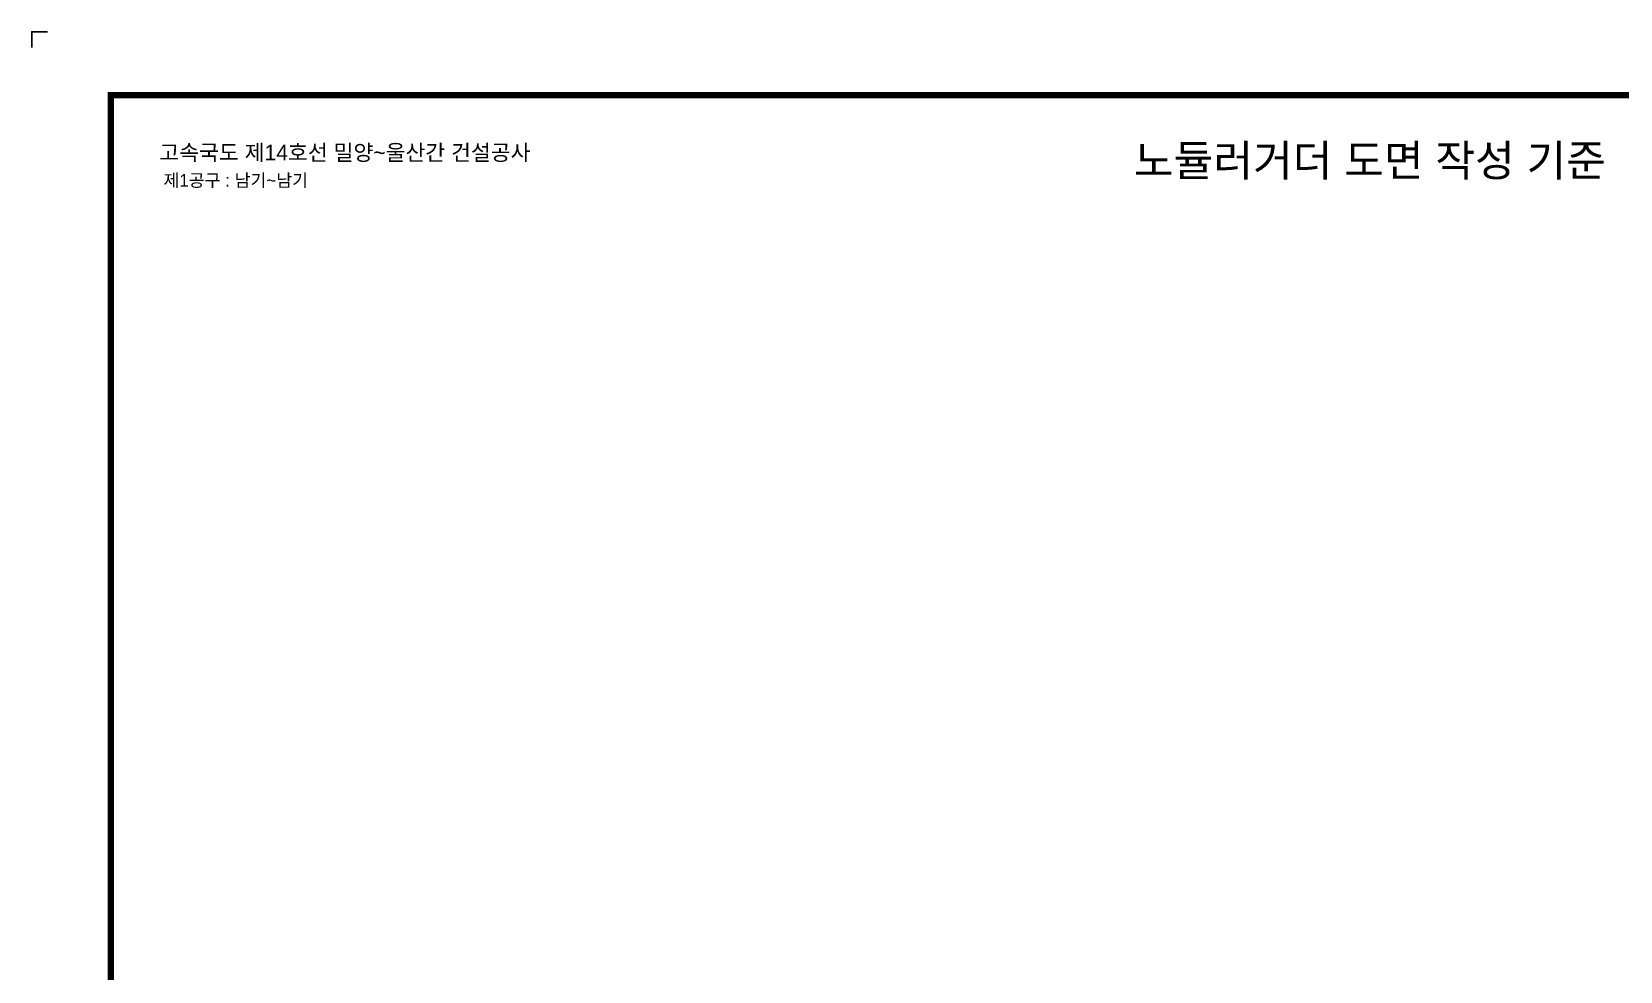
# Model space of a CAD drawing. Extents: x 0 to 84100, y 0 to 59400.
# Drawn here: x 0 to 50212, y 29700 to 59400 of the extents above; entities that cross this region are included whole.
import ezdxf
from ezdxf.enums import TextEntityAlignment as Align

# ---------------------------------------------------------------- set-up
doc = ezdxf.new("R2010")
doc.units = 0
doc.header["$LTSCALE"] = 1000
doc.header["$MEASUREMENT"] = 0
doc.linetypes.add('A-ISONS01', pattern=[2, 1, 1])
for name, color, linetype in [('CS-TABLE-LIN1', 4, 'A-ISONS01'), ('CX-BORD-LIN1', 4, 'A-ISONS01'), ('CX-BORD-LIN2', 3, 'A-ISONS01'), ('CX-BORD-TEX2', 7, 'A-ISONS01'), ('CX-BORD-TEX3', 6, 'A-ISONS01'), ('CX-MISC', 50, 'A-ISONS01')]:
    doc.layers.add(name, color=color, linetype=linetype)
doc.styles.add('TB_TEXT', font='BareunDotumPro1.ttf')
doc.styles.add('TB_WBTXT', font='BareunDotumPro3.ttf')

# ---------------------------------------------------------------- blocks, each defined once
blk = doc.blocks.new('CXBLKA1-KECH-한국도로공사1')
at = {"layer": 'CX-BORD-LIN1', "const_width": 2}
blk.add_lwpolyline([(821, 20), (25, 20), (25, 574), (821, 574)], close=True, dxfattribs=at)
at = {"layer": 'CX-MISC'}
blk.add_lwpolyline([(5, 594), (0, 594), (0, 589)], dxfattribs=at)
at = {"layer": 'CX-BORD-LIN1', "style": 'TB_TEXT'}
for tag, height, p in [('TR_RNUM5', 3, (310.11, 52.64)), ('TR_RDAT5', 3.5, (342.5, 53)), ('TR_DGN5', 3.5, (476.12, 53)), ('TR_CHK5', 3.5, (516.12, 53)), ('TR_APP5', 3.5, (556.12, 53)), ('TR_RNUM4', 3, (310.11, 46.64)), ('TR_RDAT4', 3.5, (342.5, 47)), ('TR_DGN4', 3.5, (476.12, 47)), ('TR_CHK4', 3.5, (516.12, 47)), ('TR_APP4', 3.5, (556.12, 47)), ('TR_RNUM3', 3, (310.11, 40.64)), ('TR_RDAT3', 3.5, (342.5, 41)), ('TR_DGN3', 3.5, (476.12, 41)), ('TR_CHK3', 3.5, (516.12, 41)), ('TR_APP3', 3.5, (556.12, 41)), ('TR_RNUM2', 3, (310.11, 34.64)), ('TR_RDAT2', 3.5, (342.5, 35)), ('TR_DGN2', 3.5, (476.12, 35)), ('TR_CHK2', 3.5, (516.12, 35)), ('TR_APP2', 3.5, (556.12, 35)), ('TR_RNUM1', 3, (310.11, 28.64)), ('TR_RDAT1', 3.5, (342.5, 29)), ('TR_DGN1', 3.5, (476.12, 29)), ('TR_CHK1', 3.5, (516.12, 29)), ('TR_APP1', 3.5, (556.12, 29))]:
    blk.add_attdef(tag, text='', height=height, dxfattribs=at).set_placement(p, align=Align.MIDDLE_CENTER)
for tag, p in [('TR_RCON5', (367.3, 53)), ('TR_RCON4', (367.3, 47)), ('TR_RCON3', (367.3, 41)), ('TR_RCON2', (367.3, 35)), ('TR_RCON1', (367.3, 29))]:
    blk.add_attdef(tag, text='', height=3.5, dxfattribs=at).set_placement(p, align=Align.MIDDLE_LEFT)
at = {"layer": 'CX-BORD-LIN2', "style": 'TB_TEXT'}
blk.add_attdef('TD_VERSION', text='', height=3, rotation=90, dxfattribs=at).set_placement((825.5, 68.01), align=Align.MIDDLE_CENTER)
at = {"layer": 'CX-BORD-TEX2', "style": 'TB_TEXT'}
for tag, height, p in [('TB_CNAME', 5, (40.34, 551.83)), ('TB_CSCOP', 4, (41.63, 543.83))]:
    blk.add_attdef(tag, text='', height=height, dxfattribs=at).set_placement(p, align=Align.BOTTOM_LEFT)
at = {"layer": 'CX-BORD-TEX2', "style": 'TB_WBTXT'}
for tag, height, p in [('TB_MTITIL', 10, (423, 553.33)), ('TB_STITL', 7, (423, 538.33))]:
    blk.add_attdef(tag, text='', height=height, dxfattribs=at).set_placement(p, align=Align.MIDDLE_CENTER)
at = {"layer": 'CX-BORD-TEX3', "style": 'TB_TEXT'}
for tag, height, p in [('TD_LNDST', 4.5, (240, 51.5)), ('TD_DSECT', 4.5, (630.5, 51.5)), ('TD_DDIST', 4.5, (679.5, 51.5)), ('TD_DNAME_TOP', 4.5, (780, 47.96)), ('TD_DCOMP', 4.5, (240, 42.59)), ('TD_CSECT', 4.5, (630.5, 42.5)), ('TD_CDIST', 4.5, (679.5, 42.5)), ('TD_DNAME_MAIN', 4.5, (780, 41.47)), ('TD_CCOMP', 4.5, (240, 33.59)), ('TD_HSCAL', 4.5, (637.5, 33.5)), ('TD_VSCAL', 4.5, (686.5, 33.5)), ('TD_DNAME_BOT', 3, (780, 35.25)), ('TD_CNAME', 5, (90, 27.6)), ('TD_FIELD', 4.5, (205, 25.13)), ('TD_CSTEP', 4.5, (275.74, 25.13)), ('TD_DWGCODE', 4.5, (662, 24.79)), ('TD_DWGNO', 4.5, (780, 25))]:
    blk.add_attdef(tag, text='', height=height, dxfattribs=at).set_placement(p, align=Align.MIDDLE_CENTER)

msp = doc.modelspace()

# ---------------------------------------------------------------- block references
at = {"layer": 'CS-TABLE-LIN1'}
ref = msp.add_blockref('CXBLKA1-KECH-한국도로공사1', (0, 0), dxfattribs=dict(at, xscale=100.0000000058374, yscale=100.0000000058374, zscale=100.0000000058374))
ref.add_attrib('TB_CSCOP', '제1공구 : 남기~남기', dxfattribs={"layer": 'CX-BORD-TEX2', "height": 400, "style": 'TB_TEXT'}).set_placement((4163, 54383), align=Align.BOTTOM_LEFT)
ref.add_attrib('TB_CNAME', '고속국도 제14호선 밀양~울산간 건설공사', dxfattribs={"layer": 'CX-BORD-TEX2', "height": 500, "style": 'TB_TEXT'}).set_placement((4034, 55183), align=Align.BOTTOM_LEFT)
ref.add_attrib('TB_MTITIL', '노듈러거더 도면 작성 기준', dxfattribs={"layer": 'CX-BORD-TEX2', "height": 1000, "style": 'TB_WBTXT'}).set_placement((42300, 55333), align=Align.MIDDLE_CENTER)

doc.saveas('drawing.dxf')
